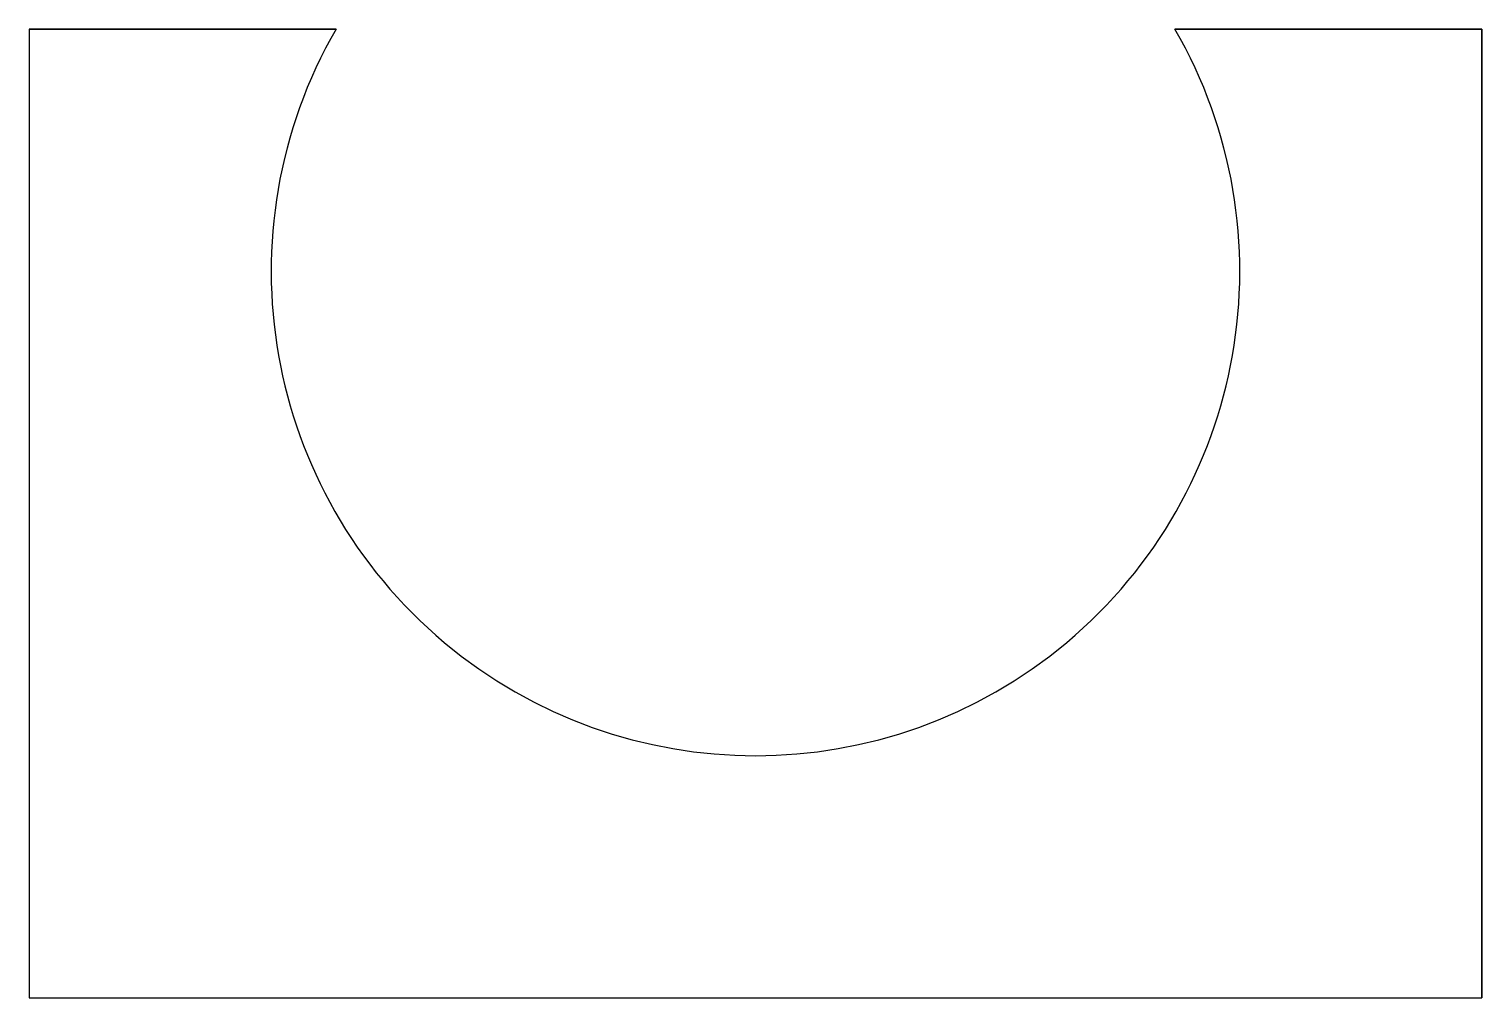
# Model space of a CAD drawing. Extents: x 0 to 6, y 0 to 4.
import ezdxf

# ---------------------------------------------------------------- set-up
doc = ezdxf.new("R2010")
doc.units = 0
doc.layers.get('0').update_dxf_attribs({"linetype": 'CONTINUOUS'})

# ---------------------------------------------------------------- blocks, each defined once
blk = doc.blocks.new('*U4')
at = {"color": 7}
for p, q in [((0, 4, 4), (1.267949, 4, 4)), ((0, 4), (0, 4, 4)), ((0, 4, 4), (0, 0, 4)), ((0, 4), (0, 0)), ((1.267949, 4), (0, 4)), ((1.267949, 4), (1.267949, 4, 4)), ((4.732051, 4, 4), (6, 4, 4)), ((6, 4), (4.732051, 4)), ((4.732051, 4), (4.732051, 4, 4)), ((6, 4), (6, 4, 4)), ((6, 4, 4), (6, 0, 4)), ((6, 0), (6, 4)), ((1, 3), (1, 3, 4)), ((5, 3), (5, 3, 4)), ((3, 1), (3, 1, 4)), ((0, 0), (0, 0, 4)), ((0, 0, 4), (6, 0, 4)), ((0, 0), (6, 0)), ((6, 0, 4), (6, 0))]:
    blk.add_line(p, q, dxfattribs=at)
for centre in [(3, 3), (3, 3, 4)]:
    blk.add_arc(centre, 2, 150, 30, dxfattribs=at)

msp = doc.modelspace()

# ---------------------------------------------------------------- block references
msp.add_blockref('*U4', (0, 0))

doc.saveas('drawing.dxf')
